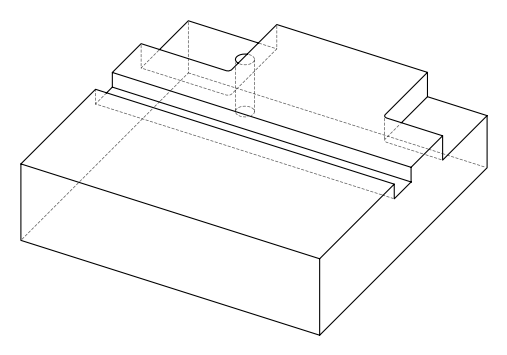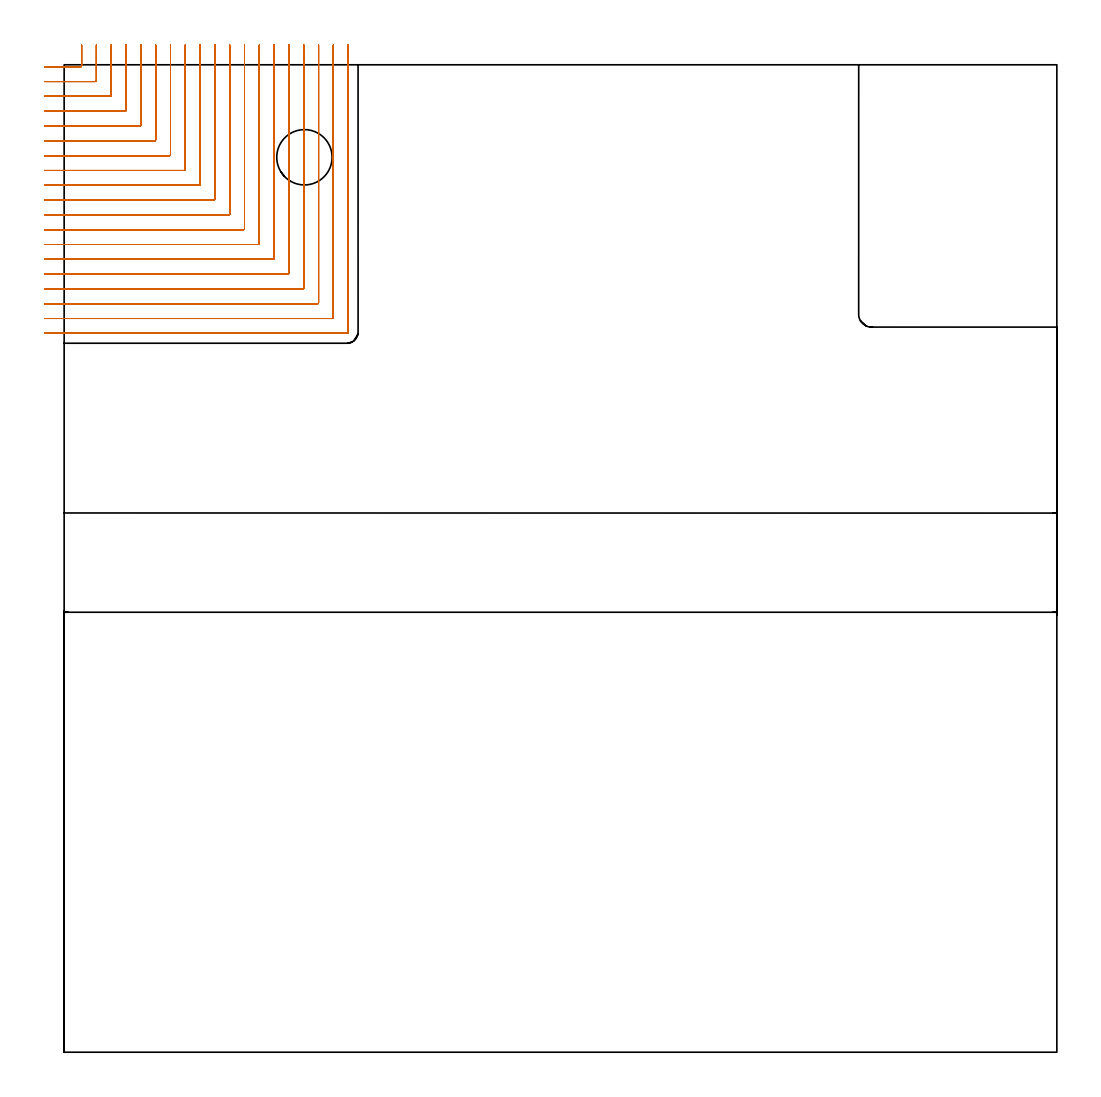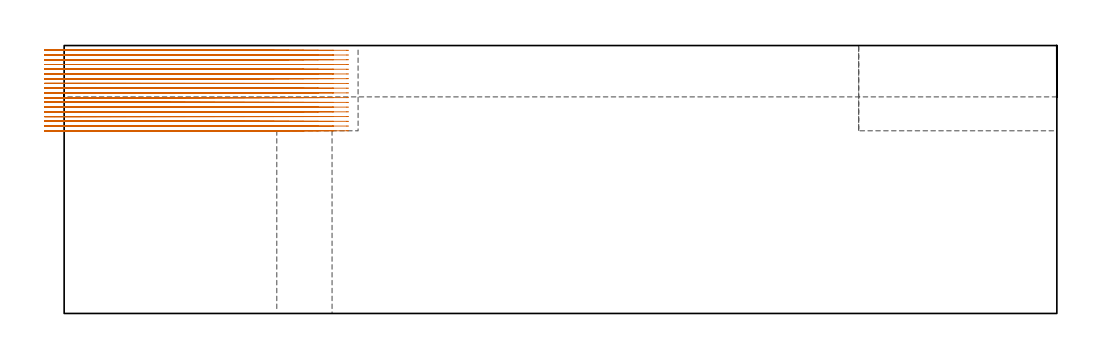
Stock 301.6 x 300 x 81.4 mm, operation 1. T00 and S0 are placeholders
(PLAN: 6 operations, 4 tool changes, 130.5 min)
(1 MILL_CORNER_NOTCH_RECTANGULAR | CORNER_NOTCH_RECTANGULAR | NXT0201_008 | Follow Part, ap 1.5, ae 75% | 75.7 min | 195608 mm3)
(2 MILL_CORNER_NOTCH_RECTANGULAR_1 | CORNER_NOTCH_RECTANGULAR_1 | NXT0201_008 | Follow Part, ap 1.5, ae 75% | 49.79 min | 124191 mm3)
(3 MILL_RECTANGULAR_SLOT | SLOT_RECTANGULAR | UGT0201_018 | Follow Part, ap 7.5, ae 75% | 4.42 min | 141630 mm3)
(4 SPOT_DRILL | STEP1HOLE | NXT0321_9005460120000 | 0.04 min | 10 mm3)
(5 DRILL_THROUGH_HOLE_INTO_CENTER | STEP1HOLE | NXT0301_077 | 0.25 min | 4875 mm3)
(6 DRILL_TO_ENLARGE_THROUGH_HOLE | STEP1HOLE | UGT0301_291 | 0.26 min | 7406 mm3)
(TOOL NXT0201_008 | ENDMILL 6mm [2P460-0600-NA 1630] | D6 FL26 Z6)
(TOOL UGT0201_018 | End mill 30 mm | D30 FL50 Z4)
(TOOL NXT0321_9005460120000 | NC Spot Drill, 142deg, 12mm, Carbide, Uncoated | D12 PA142 FL30 Z2)
(TOOL NXT0301_077 | Carbide Drill 10.6mm [860.1-1060-053A1-MM 2214] | D10.6 PA140 FL71 Z2)
(TOOL UGT0301_291 | Twist Drill 16.8 mm | D16.8 PA118 FL125 Z2)
(OP 1 MILL_CORNER_NOTCH_RECTANGULAR)
G17 G21 G94 G90
T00 M6
G54
G17 G0 G90 X-6. Y299.4 S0 M3
G43 Z91.4 H1
Z79.961
G94 G1 X-3. F250.
X5.005 F500.
G3 X5.3 Y299.695 R0.3
G1 Y303.
Y306. F250.
G0 Z91.4
X-6. Y294.9
Z79.961
G1 X-3.
X9.505 F500.
G3 X9.8 Y295.195 R0.3
G1 Y303.
Y306. F250.
G0 Z91.4
X-6. Y290.4
Z79.961
G1 X-3.
X14.005 F500.
G3 X14.3 Y290.695 R0.3
G1 Y303.
Y306. F250.
G0 Z91.4
X-6. Y285.9
Z79.961
G1 X-3.
X18.505 F500.
G3 X18.8 Y286.195 R0.3
G1 Y303.
Y306. F250.
G0 Z91.4
X-6. Y281.4
Z79.961
G1 X-3.
X23.004 F500.
G3 X23.3 Y281.696 R0.3
G1 Y303.
Y306. F250.
G0 Z91.4
X-6. Y276.9
Z79.961
G1 X-3.
X27.504 F500.
G3 X27.8 Y277.196 R0.3
G1 Y303.
Y306. F250.
G0 Z91.4
X-6. Y272.4
Z79.961
G1 X-3.
X32.004 F500.
G3 X32.3 Y272.696 R0.3
G1 Y303.
Y306. F250.
G0 Z91.4
X-6. Y267.9
Z79.961
G1 X-3.
X36.504 F500.
G3 X36.8 Y268.196 R0.3
G1 Y303.
Y306. F250.
G0 Z91.4
X-6. Y263.4
Z79.961
G1 X-3.
X41.004 F500.
G3 X41.3 Y263.696 R0.3
G1 Y303.
Y306. F250.
G0 Z91.4
X-6. Y258.9
Z79.961
G1 X-3.
X45.503 F500.
G3 X45.8 Y259.197 R0.3
G1 Y303.
Y306. F250.
G0 Z91.4
X-6. Y254.4
Z79.961
G1 X-3.
X50.003 F500.
G3 X50.3 Y254.697 R0.3
G1 Y303.
Y306. F250.
G0 Z91.4
X-6. Y249.9
Z79.961
G1 X-3.
X54.503 F500.
G3 X54.8 Y250.197 R0.3
G1 Y303.
Y306. F250.
G0 Z91.4
X-6. Y245.4
Z79.961
G1 X-3.
X59.003 F500.
G3 X59.3 Y245.697 R0.3
G1 Y303.
Y306. F250.
G0 Z91.4
X-6. Y240.9
Z79.961
G1 X-3.
X63.503 F500.
G3 X63.8 Y241.197 R0.3
G1 Y303.
Y306. F250.
G0 Z91.4
X-6. Y236.4
Z79.961
G1 X-3.
X68.003 F500.
G3 X68.3 Y236.697 R0.3
G1 Y303.
Y306. F250.
G0 Z91.4
X-6. Y231.9
Z79.961
G1 X-3.
X72.503 F500.
G3 X72.8 Y232.197 R0.3
G1 Y303.
Y306. F250.
G0 Z91.4
X-6. Y227.4
Z79.961
G1 X-3.
X77.002 F500.
G3 X77.3 Y227.698 R0.3
G1 Y303.
Y306. F250.
G0 Z91.4
X-6. Y222.9
Z79.961
G1 X-3.
X81.502 F500.
G3 X81.8 Y223.198 R0.3
G1 Y303.
Y306. F250.
G0 Z91.4
X-6. Y218.4
Z79.961
G1 X-3.
X85.9 F500.
G3 X86.3 Y218.8 R0.4
G1 Y303.
Y306. F250.
G0 Z91.4
X-6. Y299.4
Z78.522
G1 X-3.
X5.005 F500.
G3 X5.3 Y299.695 R0.3
G1 Y303.
Y306. F250.
G0 Z91.4
X-6. Y294.9
Z78.522
G1 X-3.
X9.505 F500.
G3 X9.8 Y295.195 R0.3
G1 Y303.
Y306. F250.
G0 Z91.4
X-6. Y290.4
Z78.522
G1 X-3.
X14.005 F500.
G3 X14.3 Y290.695 R0.3
G1 Y303.
Y306. F250.
G0 Z91.4
X-6. Y285.9
Z78.522
G1 X-3.
X18.504 F500.
G3 X18.8 Y286.196 R0.3
G1 Y303.
Y306. F250.
G0 Z91.4
X-6. Y281.4
Z78.522
G1 X-3.
X23.004 F500.
G3 X23.3 Y281.696 R0.3
G1 Y303.
Y306. F250.
G0 Z91.4
X-6. Y276.9
Z78.522
G1 X-3.
X27.504 F500.
G3 X27.8 Y277.196 R0.3
G1 Y303.
Y306. F250.
G0 Z91.4
X-6. Y272.4
Z78.522
G1 X-3.
X32.004 F500.
G3 X32.3 Y272.696 R0.3
G1 Y303.
Y306. F250.
G0 Z91.4
X-6. Y267.9
Z78.522
G1 X-3.
X36.504 F500.
G3 X36.8 Y268.196 R0.3
G1 Y303.
Y306. F250.
G0 Z91.4
X-6. Y263.4
Z78.522
G1 X-3.
X41.004 F500.
G3 X41.3 Y263.696 R0.3
G1 Y303.
Y306. F250.
G0 Z91.4
X-6. Y258.9
Z78.522
G1 X-3.
X45.503 F500.
G3 X45.8 Y259.197 R0.3
G1 Y303.
Y306. F250.
G0 Z91.4
X-6. Y254.4
Z78.522
G1 X-3.
X50.003 F500.
G3 X50.3 Y254.697 R0.3
G1 Y303.
Y306. F250.
G0 Z91.4
X-6. Y249.9
Z78.522
G1 X-3.
X54.503 F500.
G3 X54.8 Y250.197 R0.3
G1 Y303.
Y306. F250.
G0 Z91.4
X-6. Y245.4
Z78.522
G1 X-3.
X59.003 F500.
G3 X59.3 Y245.697 R0.3
G1 Y303.
Y306. F250.
G0 Z91.4
X-6. Y240.9
Z78.522
G1 X-3.
X63.503 F500.
G3 X63.8 Y241.197 R0.3
G1 Y303.
Y306. F250.
G0 Z91.4
X-6. Y236.4
Z78.522
G1 X-3.
X68.003 F500.
G3 X68.3 Y236.697 R0.3
G1 Y303.
Y306. F250.
G0 Z91.4
X-6. Y231.9
Z78.522
G1 X-3.
X72.502 F500.
G3 X72.8 Y232.198 R0.3
G1 Y303.
Y306. F250.
G0 Z91.4
X-6. Y227.4
Z78.522
G1 X-3.
X77.002 F500.
G3 X77.3 Y227.698 R0.3
G1 Y303.
Y306. F250.
G0 Z91.4
X-6. Y222.9
Z78.522
G1 X-3.
X81.502 F500.
G3 X81.8 Y223.198 R0.3
G1 Y303.
Y306. F250.
G0 Z91.4
X-6. Y218.4
Z78.522
G1 X-3.
X85.9 F500.
G3 X86.3 Y218.8 R0.4
G1 Y303.
Y306. F250.
G0 Z91.4
X-6. Y299.4
Z77.083
G1 X-3.
X5.005 F500.
G3 X5.3 Y299.695 R0.3
G1 Y303.
Y306. F250.
G0 Z91.4
X-6. Y294.9
Z77.083
G1 X-3.
X9.505 F500.
G3 X9.8 Y295.195 R0.3
G1 Y303.
Y306. F250.
G0 Z91.4
X-6. Y290.4
Z77.083
G1 X-3.
X14.005 F500.
G3 X14.3 Y290.695 R0.3
G1 Y303.
Y306. F250.
G0 Z91.4
X-6. Y285.9
Z77.083
G1 X-3.
X18.504 F500.
G3 X18.8 Y286.196 R0.3
G1 Y303.
Y306. F250.
G0 Z91.4
X-6. Y281.4
Z77.083
G1 X-3.
X23.004 F500.
G3 X23.3 Y281.696 R0.3
G1 Y303.
Y306. F250.
G0 Z91.4
X-6. Y276.9
Z77.083
G1 X-3.
X27.504 F500.
G3 X27.8 Y277.196 R0.3
G1 Y303.
Y306. F250.
G0 Z91.4
X-6. Y272.4
Z77.083
G1 X-3.
X32.004 F500.
G3 X32.3 Y272.696 R0.3
G1 Y303.
Y306. F250.
G0 Z91.4
X-6. Y267.9
Z77.083
G1 X-3.
X36.504 F500.
G3 X36.8 Y268.196 R0.3
G1 Y303.
Y306. F250.
G0 Z91.4
X-6. Y263.4
Z77.083
G1 X-3.
X41.004 F500.
G3 X41.3 Y263.696 R0.3
G1 Y303.
Y306. F250.
G0 Z91.4
X-6. Y258.9
Z77.083
G1 X-3.
X45.503 F500.
G3 X45.8 Y259.197 R0.3
G1 Y303.
Y306. F250.
G0 Z91.4
X-6. Y254.4
Z77.083
G1 X-3.
X50.003 F500.
G3 X50.3 Y254.697 R0.3
G1 Y303.
Y306. F250.
G0 Z91.4
X-6. Y249.9
Z77.083
G1 X-3.
X54.503 F500.
G3 X54.8 Y250.197 R0.3
G1 Y303.
Y306. F250.
G0 Z91.4
X-6. Y245.4
Z77.083
G1 X-3.
X59.003 F500.
G3 X59.3 Y245.697 R0.3
G1 Y303.
Y306. F250.
G0 Z91.4
X-6. Y240.9
Z77.083
G1 X-3.
X63.503 F500.
G3 X63.8 Y241.197 R0.3
G1 Y303.
Y306. F250.
G0 Z91.4
X-6. Y236.4
Z77.083
G1 X-3.
X68.003 F500.
G3 X68.3 Y236.697 R0.3
G1 Y303.
Y306. F250.
G0 Z91.4
X-6. Y231.9
Z77.083
G1 X-3.
X72.502 F500.
G3 X72.8 Y232.198 R0.3
G1 Y303.
Y306. F250.
G0 Z91.4
X-6. Y227.4
Z77.083
G1 X-3.
X77.002 F500.
G3 X77.3 Y227.698 R0.3
G1 Y303.
Y306. F250.
G0 Z91.4
X-6. Y222.9
Z77.083
G1 X-3.
X81.502 F500.
G3 X81.8 Y223.198 R0.3
G1 Y303.
Y306. F250.
G0 Z91.4
X-6. Y218.4
Z77.083
G1 X-3.
X85.9 F500.
G3 X86.3 Y218.8 R0.4
G1 Y303.
Y306. F250.
G0 Z91.4
X-6. Y299.4
Z75.644
G1 X-3.
X5.005 F500.
G3 X5.3 Y299.695 R0.3
G1 Y303.
Y306. F250.
G0 Z91.4
X-6. Y294.9
Z75.644
G1 X-3.
X9.505 F500.
G3 X9.8 Y295.195 R0.3
G1 Y303.
Y306. F250.
G0 Z91.4
X-6. Y290.4
Z75.644
G1 X-3.
X14.005 F500.
G3 X14.3 Y290.695 R0.3
G1 Y303.
Y306. F250.
G0 Z91.4
X-6. Y285.9
Z75.644
G1 X-3.
X18.504 F500.
G3 X18.8 Y286.196 R0.3
G1 Y303.
Y306. F250.
G0 Z91.4
X-6. Y281.4
Z75.644
G1 X-3.
X23.004 F500.
G3 X23.3 Y281.696 R0.3
G1 Y303.
Y306. F250.
G0 Z91.4
X-6. Y276.9
Z75.644
G1 X-3.
X27.504 F500.
G3 X27.8 Y277.196 R0.3
G1 Y303.
Y306. F250.
G0 Z91.4
X-6. Y272.4
Z75.644
G1 X-3.
X32.004 F500.
G3 X32.3 Y272.696 R0.3
G1 Y303.
Y306. F250.
G0 Z91.4
X-6. Y267.9
Z75.644
G1 X-3.
X36.504 F500.
G3 X36.8 Y268.196 R0.3
G1 Y303.
Y306. F250.
G0 Z91.4
X-6. Y263.4
Z75.644
G1 X-3.
X41.004 F500.
G3 X41.3 Y263.696 R0.3
G1 Y303.
Y306. F250.
G0 Z91.4
X-6. Y258.9
Z75.644
G1 X-3.
X45.503 F500.
G3 X45.8 Y259.197 R0.3
G1 Y303.
Y306. F250.
G0 Z91.4
X-6. Y254.4
Z75.644
G1 X-3.
X50.003 F500.
G3 X50.3 Y254.697 R0.3
G1 Y303.
Y306. F250.
G0 Z91.4
X-6. Y249.9
Z75.644
G1 X-3.
X54.503 F500.
G3 X54.8 Y250.197 R0.3
G1 Y303.
Y306. F250.
G0 Z91.4
X-6. Y245.4
Z75.644
G1 X-3.
X59.003 F500.
G3 X59.3 Y245.697 R0.3
G1 Y303.
Y306. F250.
G0 Z91.4
X-6. Y240.9
Z75.644
G1 X-3.
X63.503 F500.
G3 X63.8 Y241.197 R0.3
G1 Y303.
Y306. F250.
G0 Z91.4
X-6. Y236.4
Z75.644
G1 X-3.
X68.003 F500.
G3 X68.3 Y236.697 R0.3
G1 Y303.
Y306. F250.
G0 Z91.4
X-6. Y231.9
Z75.644
G1 X-3.
X72.502 F500.
G3 X72.8 Y232.198 R0.3
G1 Y303.
Y306. F250.
G0 Z91.4
X-6. Y227.4
Z75.644
G1 X-3.
X77.002 F500.
G3 X77.3 Y227.698 R0.3
G1 Y303.
Y306. F250.
G0 Z91.4
X-6. Y222.9
Z75.644
G1 X-3.
X81.502 F500.
G3 X81.8 Y223.198 R0.3
G1 Y303.
Y306. F250.
G0 Z91.4
X-6. Y218.4
Z75.644
G1 X-3.
X85.9 F500.
G3 X86.3 Y218.8 R0.4
G1 Y303.
Y306. F250.
G0 Z91.4
X-6. Y299.4
Z74.205
G1 X-3.
X5.005 F500.
G3 X5.3 Y299.695 R0.3
G1 Y303.
Y306. F250.
G0 Z91.4
X-6. Y294.9
Z74.205
G1 X-3.
X9.505 F500.
G3 X9.8 Y295.195 R0.3
G1 Y303.
Y306. F250.
G0 Z91.4
X-6. Y290.4
Z74.205
G1 X-3.
X14.005 F500.
G3 X14.3 Y290.695 R0.3
G1 Y303.
Y306. F250.
G0 Z91.4
X-6. Y285.9
Z74.205
G1 X-3.
X18.504 F500.
G3 X18.8 Y286.196 R0.3
G1 Y303.
Y306. F250.
G0 Z91.4
X-6. Y281.4
Z74.205
G1 X-3.
X23.004 F500.
G3 X23.3 Y281.696 R0.3
G1 Y303.
Y306. F250.
G0 Z91.4
X-6. Y276.9
Z74.205
G1 X-3.
X27.504 F500.
G3 X27.8 Y277.196 R0.3
G1 Y303.
Y306. F250.
G0 Z91.4
X-6. Y272.4
Z74.205
G1 X-3.
X32.004 F500.
G3 X32.3 Y272.696 R0.3
G1 Y303.
Y306. F250.
G0 Z91.4
X-6. Y267.9
Z74.205
G1 X-3.
X36.504 F500.
G3 X36.8 Y268.196 R0.3
G1 Y303.
Y306. F250.
G0 Z91.4
X-6. Y263.4
Z74.205
G1 X-3.
X41.004 F500.
G3 X41.3 Y263.696 R0.3
G1 Y303.
Y306. F250.
G0 Z91.4
X-6. Y258.9
Z74.205
G1 X-3.
X45.503 F500.
G3 X45.8 Y259.197 R0.3
G1 Y303.
Y306. F250.
G0 Z91.4
X-6. Y254.4
Z74.205
G1 X-3.
X50.003 F500.
G3 X50.3 Y254.697 R0.3
G1 Y303.
Y306. F250.
G0 Z91.4
X-6. Y249.9
Z74.205
G1 X-3.
X54.503 F500.
G3 X54.8 Y250.197 R0.3
G1 Y303.
Y306. F250.
G0 Z91.4
X-6. Y245.4
Z74.205
G1 X-3.
X59.003 F500.
G3 X59.3 Y245.697 R0.3
G1 Y303.
Y306. F250.
G0 Z91.4
X-6. Y240.9
Z74.205
G1 X-3.
X63.503 F500.
G3 X63.8 Y241.197 R0.3
G1 Y303.
Y306. F250.
G0 Z91.4
X-6. Y236.4
Z74.205
G1 X-3.
X68.003 F500.
G3 X68.3 Y236.697 R0.3
G1 Y303.
Y306. F250.
G0 Z91.4
X-6. Y231.9
Z74.205
G1 X-3.
X72.502 F500.
G3 X72.8 Y232.198 R0.3
G1 Y303.
Y306. F250.
G0 Z91.4
X-6. Y227.4
Z74.205
G1 X-3.
X77.002 F500.
G3 X77.3 Y227.698 R0.3
G1 Y303.
Y306. F250.
G0 Z91.4
X-6. Y222.9
Z74.205
G1 X-3.
X81.502 F500.
G3 X81.8 Y223.198 R0.3
G1 Y303.
Y306. F250.
G0 Z91.4
X-6. Y218.4
Z74.205
G1 X-3.
X85.9 F500.
G3 X86.3 Y218.8 R0.4
G1 Y303.
Y306. F250.
G0 Z91.4
X-6. Y299.4
Z72.767
G1 X-3.
X5.005 F500.
G3 X5.3 Y299.695 R0.3
G1 Y303.
Y306. F250.
G0 Z91.4
X-6. Y294.9
Z72.767
G1 X-3.
X9.505 F500.
G3 X9.8 Y295.195 R0.3
G1 Y303.
Y306. F250.
G0 Z91.4
X-6. Y290.4
Z72.767
G1 X-3.
X14.005 F500.
G3 X14.3 Y290.695 R0.3
G1 Y303.
Y306. F250.
G0 Z91.4
X-6. Y285.9
Z72.767
G1 X-3.
X18.504 F500.
G3 X18.8 Y286.196 R0.3
G1 Y303.
Y306. F250.
G0 Z91.4
X-6. Y281.4
Z72.767
G1 X-3.
X23.004 F500.
G3 X23.3 Y281.696 R0.3
G1 Y303.
Y306. F250.
G0 Z91.4
X-6. Y276.9
Z72.767
G1 X-3.
X27.504 F500.
G3 X27.8 Y277.196 R0.3
G1 Y303.
Y306. F250.
G0 Z91.4
X-6. Y272.4
Z72.767
G1 X-3.
X32.004 F500.
G3 X32.3 Y272.696 R0.3
G1 Y303.
Y306. F250.
G0 Z91.4
X-6. Y267.9
Z72.767
G1 X-3.
X36.504 F500.
G3 X36.8 Y268.196 R0.3
G1 Y303.
Y306. F250.
G0 Z91.4
X-6. Y263.4
Z72.767
G1 X-3.
X41.004 F500.
G3 X41.3 Y263.696 R0.3
G1 Y303.
Y306. F250.
G0 Z91.4
X-6. Y258.9
Z72.767
G1 X-3.
X45.503 F500.
G3 X45.8 Y259.197 R0.3
G1 Y303.
Y306. F250.
G0 Z91.4
X-6. Y254.4
Z72.767
G1 X-3.
X50.003 F500.
G3 X50.3 Y254.697 R0.3
G1 Y303.
Y306. F250.
G0 Z91.4
X-6. Y249.9
Z72.767
G1 X-3.
X54.503 F500.
G3 X54.8 Y250.197 R0.3
G1 Y303.
Y306. F250.
G0 Z91.4
X-6. Y245.4
Z72.767
G1 X-3.
X59.003 F500.
G3 X59.3 Y245.697 R0.3
G1 Y303.
Y306. F250.
G0 Z91.4
X-6. Y240.9
Z72.767
G1 X-3.
X63.503 F500.
G3 X63.8 Y241.197 R0.3
G1 Y303.
Y306. F250.
G0 Z91.4
X-6. Y236.4
Z72.767
G1 X-3.
X68.003 F500.
G3 X68.3 Y236.697 R0.3
G1 Y303.
Y306. F250.
G0 Z91.4
X-6. Y231.9
Z72.767
G1 X-3.
X72.502 F500.
G3 X72.8 Y232.198 R0.3
G1 Y303.
Y306. F250.
G0 Z91.4
X-6. Y227.4
Z72.767
G1 X-3.
X77.002 F500.
G3 X77.3 Y227.698 R0.3
G1 Y303.
Y306. F250.
G0 Z91.4
X-6. Y222.9
Z72.767
G1 X-3.
X81.502 F500.
G3 X81.8 Y223.198 R0.3
G1 Y303.
Y306. F250.
G0 Z91.4
X-6. Y218.4
Z72.767
G1 X-3.
X85.9 F500.
G3 X86.3 Y218.8 R0.4
G1 Y303.
Y306. F250.
G0 Z91.4
X-6. Y299.4
Z71.328
G1 X-3.
X5.005 F500.
G3 X5.3 Y299.695 R0.3
G1 Y303.
Y306. F250.
G0 Z91.4
X-6. Y294.9
Z71.328
G1 X-3.
X9.505 F500.
G3 X9.8 Y295.195 R0.3
G1 Y303.
Y306. F250.
G0 Z91.4
X-6. Y290.4
Z71.328
G1 X-3.
X14.005 F500.
G3 X14.3 Y290.695 R0.3
G1 Y303.
Y306. F250.
G0 Z91.4
X-6. Y285.9
Z71.328
G1 X-3.
X18.504 F500.
G3 X18.8 Y286.196 R0.3
G1 Y303.
Y306. F250.
G0 Z91.4
X-6. Y281.4
Z71.328
G1 X-3.
X23.004 F500.
G3 X23.3 Y281.696 R0.3
G1 Y303.
Y306. F250.
G0 Z91.4
X-6. Y276.9
Z71.328
G1 X-3.
X27.504 F500.
G3 X27.8 Y277.196 R0.3
G1 Y303.
Y306. F250.
G0 Z91.4
X-6. Y272.4
Z71.328
G1 X-3.
X32.004 F500.
G3 X32.3 Y272.696 R0.3
G1 Y303.
Y306. F250.
G0 Z91.4
X-6. Y267.9
Z71.328
G1 X-3.
X36.504 F500.
G3 X36.8 Y268.196 R0.3
G1 Y303.
Y306. F250.
G0 Z91.4
X-6. Y263.4
Z71.328
G1 X-3.
X41.004 F500.
G3 X41.3 Y263.696 R0.3
G1 Y303.
Y306. F250.
G0 Z91.4
X-6. Y258.9
Z71.328
G1 X-3.
X45.503 F500.
G3 X45.8 Y259.197 R0.3
G1 Y303.
Y306. F250.
G0 Z91.4
X-6. Y254.4
Z71.328
G1 X-3.
X50.003 F500.
G3 X50.3 Y254.697 R0.3
G1 Y303.
Y306. F250.
G0 Z91.4
X-6. Y249.9
Z71.328
G1 X-3.
X54.503 F500.
G3 X54.8 Y250.197 R0.3
G1 Y303.
Y306. F250.
G0 Z91.4
X-6. Y245.4
Z71.328
G1 X-3.
X59.003 F500.
G3 X59.3 Y245.697 R0.3
G1 Y303.
Y306. F250.
G0 Z91.4
X-6. Y240.9
Z71.328
G1 X-3.
X63.503 F500.
G3 X63.8 Y241.197 R0.3
G1 Y303.
Y306. F250.
G0 Z91.4
X-6. Y236.4
Z71.328
G1 X-3.
X68.003 F500.
G3 X68.3 Y236.697 R0.3
G1 Y303.
Y306. F250.
G0 Z91.4
X-6. Y231.9
Z71.328
G1 X-3.
X72.502 F500.
G3 X72.8 Y232.198 R0.3
G1 Y303.
Y306. F250.
G0 Z91.4
X-6. Y227.4
Z71.328
G1 X-3.
X77.002 F500.
G3 X77.3 Y227.698 R0.3
G1 Y303.
Y306. F250.
G0 Z91.4
X-6. Y222.9
Z71.328
G1 X-3.
X81.502 F500.
G3 X81.8 Y223.198 R0.3
G1 Y303.
Y306. F250.
G0 Z91.4
X-6. Y218.4
Z71.328
G1 X-3.
X85.9 F500.
G3 X86.3 Y218.8 R0.4
G1 Y303.
Y306. F250.
G0 Z91.4
X-6. Y299.4
Z69.889
G1 X-3.
X5.005 F500.
G3 X5.3 Y299.695 R0.3
G1 Y303.
Y306. F250.
G0 Z91.4
X-6. Y294.9
Z69.889
G1 X-3.
X9.505 F500.
G3 X9.8 Y295.195 R0.3
G1 Y303.
Y306. F250.
G0 Z91.4
X-6. Y290.4
Z69.889
G1 X-3.
X14.005 F500.
G3 X14.3 Y290.695 R0.3
G1 Y303.
Y306. F250.
G0 Z91.4
X-6. Y285.9
Z69.889
G1 X-3.
X18.504 F500.
G3 X18.8 Y286.196 R0.3
G1 Y303.
Y306. F250.
G0 Z91.4
X-6. Y281.4
Z69.889
G1 X-3.
X23.004 F500.
G3 X23.3 Y281.696 R0.3
G1 Y303.
Y306. F250.
G0 Z91.4
X-6. Y276.9
Z69.889
G1 X-3.
X27.504 F500.
G3 X27.8 Y277.196 R0.3
G1 Y303.
Y306. F250.
G0 Z91.4
X-6. Y272.4
Z69.889
G1 X-3.
X32.004 F500.
G3 X32.3 Y272.696 R0.3
G1 Y303.
Y306. F250.
G0 Z91.4
X-6. Y267.9
Z69.889
G1 X-3.
X36.504 F500.
G3 X36.8 Y268.196 R0.3
G1 Y303.
Y306. F250.
G0 Z91.4
X-6. Y263.4
Z69.889
G1 X-3.
X41.004 F500.
G3 X41.3 Y263.696 R0.3
G1 Y303.
Y306. F250.
G0 Z91.4
X-6. Y258.9
Z69.889
G1 X-3.
X45.503 F500.
G3 X45.8 Y259.197 R0.3
G1 Y303.
Y306. F250.
G0 Z91.4
X-6. Y254.4
Z69.889
G1 X-3.
X50.003 F500.
G3 X50.3 Y254.697 R0.3
G1 Y303.
Y306. F250.
G0 Z91.4
X-6. Y249.9
Z69.889
G1 X-3.
X54.503 F500.
G3 X54.8 Y250.197 R0.3
G1 Y303.
Y306. F250.
G0 Z91.4
X-6. Y245.4
Z69.889
G1 X-3.
X59.003 F500.
G3 X59.3 Y245.697 R0.3
G1 Y303.
Y306. F250.
G0 Z91.4
X-6. Y240.9
Z69.889
G1 X-3.
X63.503 F500.
G3 X63.8 Y241.197 R0.3
G1 Y303.
Y306. F250.
G0 Z91.4
X-6. Y236.4
Z69.889
G1 X-3.
X68.003 F500.
G3 X68.3 Y236.697 R0.3
G1 Y303.
Y306. F250.
G0 Z91.4
X-6. Y231.9
Z69.889
G1 X-3.
X72.502 F500.
G3 X72.8 Y232.198 R0.3
G1 Y303.
Y306. F250.
G0 Z91.4
X-6. Y227.4
Z69.889
G1 X-3.
X77.002 F500.
G3 X77.3 Y227.698 R0.3
G1 Y303.
Y306. F250.
G0 Z91.4
X-6. Y222.9
Z69.889
G1 X-3.
X81.502 F500.
G3 X81.8 Y223.198 R0.3
G1 Y303.
Y306. F250.
G0 Z91.4
X-6. Y218.4
Z69.889
G1 X-3.
X85.9 F500.
G3 X86.3 Y218.8 R0.4
G1 Y303.
Y306. F250.
G0 Z91.4
X-6. Y299.4
Z68.45
G1 X-3.
X5.005 F500.
G3 X5.3 Y299.695 R0.3
G1 Y303.
Y306. F250.
G0 Z91.4
X-6. Y294.9
Z68.45
G1 X-3.
X9.505 F500.
G3 X9.8 Y295.195 R0.3
G1 Y303.
Y306. F250.
G0 Z91.4
X-6. Y290.4
Z68.45
G1 X-3.
X14.005 F500.
G3 X14.3 Y290.695 R0.3
G1 Y303.
Y306. F250.
G0 Z91.4
X-6. Y285.9
Z68.45
G1 X-3.
X18.504 F500.
G3 X18.8 Y286.196 R0.3
G1 Y303.
Y306. F250.
G0 Z91.4
X-6. Y281.4
Z68.45
G1 X-3.
X23.004 F500.
G3 X23.3 Y281.696 R0.3
G1 Y303.
Y306. F250.
G0 Z91.4
X-6. Y276.9
Z68.45
G1 X-3.
X27.504 F500.
G3 X27.8 Y277.196 R0.3
G1 Y303.
Y306. F250.
G0 Z91.4
X-6. Y272.4
Z68.45
G1 X-3.
X32.004 F500.
G3 X32.3 Y272.696 R0.3
G1 Y303.
Y306. F250.
G0 Z91.4
X-6. Y267.9
Z68.45
G1 X-3.
X36.504 F500.
G3 X36.8 Y268.196 R0.3
G1 Y303.
Y306. F250.
G0 Z91.4
X-6. Y263.4
Z68.45
G1 X-3.
X41.004 F500.
G3 X41.3 Y263.696 R0.3
G1 Y303.
Y306. F250.
G0 Z91.4
X-6. Y258.9
Z68.45
G1 X-3.
X45.503 F500.
G3 X45.8 Y259.197 R0.3
G1 Y303.
Y306. F250.
G0 Z91.4
X-6. Y254.4
Z68.45
G1 X-3.
X50.003 F500.
G3 X50.3 Y254.697 R0.3
G1 Y303.
Y306. F250.
G0 Z91.4
X-6. Y249.9
Z68.45
G1 X-3.
X54.503 F500.
G3 X54.8 Y250.197 R0.3
G1 Y303.
Y306. F250.
G0 Z91.4
X-6. Y245.4
Z68.45
G1 X-3.
X59.003 F500.
G3 X59.3 Y245.697 R0.3
G1 Y303.
Y306. F250.
G0 Z91.4
X-6. Y240.9
Z68.45
G1 X-3.
X63.503 F500.
G3 X63.8 Y241.197 R0.3
G1 Y303.
Y306. F250.
G0 Z91.4
X-6. Y236.4
Z68.45
G1 X-3.
X68.003 F500.
G3 X68.3 Y236.697 R0.3
G1 Y303.
Y306. F250.
G0 Z91.4
X-6. Y231.9
Z68.45
G1 X-3.
X72.502 F500.
G3 X72.8 Y232.198 R0.3
G1 Y303.
Y306. F250.
G0 Z91.4
X-6. Y227.4
Z68.45
G1 X-3.
X77.002 F500.
G3 X77.3 Y227.698 R0.3
G1 Y303.
Y306. F250.
G0 Z91.4
X-6. Y222.9
Z68.45
G1 X-3.
X81.502 F500.
G3 X81.8 Y223.198 R0.3
G1 Y303.
Y306. F250.
G0 Z91.4
X-6. Y218.4
Z68.45
G1 X-3.
X85.9 F500.
G3 X86.3 Y218.8 R0.4
G1 Y303.
Y306. F250.
G0 Z91.4
X-6. Y299.4
Z67.011
G1 X-3.
X5.005 F500.
G3 X5.3 Y299.695 R0.3
G1 Y303.
Y306. F250.
G0 Z91.4
X-6. Y294.9
Z67.011
G1 X-3.
X9.505 F500.
G3 X9.8 Y295.195 R0.3
G1 Y303.
Y306. F250.
G0 Z91.4
X-6. Y290.4
Z67.011
G1 X-3.
X14.005 F500.
G3 X14.3 Y290.695 R0.3
G1 Y303.
Y306. F250.
G0 Z91.4
X-6. Y285.9
Z67.011
G1 X-3.
X18.504 F500.
G3 X18.8 Y286.196 R0.3
G1 Y303.
Y306. F250.
G0 Z91.4
X-6. Y281.4
Z67.011
G1 X-3.
X23.004 F500.
G3 X23.3 Y281.696 R0.3
G1 Y303.
Y306. F250.
G0 Z91.4
X-6. Y276.9
Z67.011
G1 X-3.
X27.504 F500.
G3 X27.8 Y277.196 R0.3
G1 Y303.
Y306. F250.
G0 Z91.4
X-6. Y272.4
Z67.011
G1 X-3.
X32.004 F500.
G3 X32.3 Y272.696 R0.3
G1 Y303.
Y306. F250.
G0 Z91.4
X-6. Y267.9
Z67.011
G1 X-3.
X36.504 F500.
G3 X36.8 Y268.196 R0.3
G1 Y303.
Y306. F250.
G0 Z91.4
X-6. Y263.4
Z67.011
G1 X-3.
X41.004 F500.
G3 X41.3 Y263.696 R0.3
G1 Y303.
Y306. F250.
G0 Z91.4
X-6. Y258.9
Z67.011
G1 X-3.
X45.503 F500.
G3 X45.8 Y259.197 R0.3
G1 Y303.
Y306. F250.
G0 Z91.4
X-6. Y254.4
Z67.011
G1 X-3.
X50.003 F500.
G3 X50.3 Y254.697 R0.3
G1 Y303.
Y306. F250.
G0 Z91.4
X-6. Y249.9
Z67.011
G1 X-3.
X54.503 F500.
G3 X54.8 Y250.197 R0.3
G1 Y303.
Y306. F250.
G0 Z91.4
X-6. Y245.4
Z67.011
G1 X-3.
X59.003 F500.
G3 X59.3 Y245.697 R0.3
G1 Y303.
Y306. F250.
G0 Z91.4
X-6. Y240.9
Z67.011
G1 X-3.
X63.503 F500.
G3 X63.8 Y241.197 R0.3
G1 Y303.
Y306. F250.
G0 Z91.4
X-6. Y236.4
Z67.011
G1 X-3.
X68.003 F500.
G3 X68.3 Y236.697 R0.3
G1 Y303.
Y306. F250.
G0 Z91.4
X-6. Y231.9
Z67.011
G1 X-3.
X72.502 F500.
G3 X72.8 Y232.198 R0.3
G1 Y303.
Y306. F250.
G0 Z91.4
X-6. Y227.4
Z67.011
G1 X-3.
X77.002 F500.
G3 X77.3 Y227.698 R0.3
G1 Y303.
Y306. F250.
G0 Z91.4
X-6. Y222.9
Z67.011
G1 X-3.
X81.502 F500.
G3 X81.8 Y223.198 R0.3
G1 Y303.
Y306. F250.
G0 Z91.4
X-6. Y218.4
Z67.011
G1 X-3.
X85.9 F500.
G3 X86.3 Y218.8 R0.4
G1 Y303.
Y306. F250.
G0 Z91.4
X-6. Y299.4
Z65.572
G1 X-3.
X5.005 F500.
G3 X5.3 Y299.695 R0.3
G1 Y303.
Y306. F250.
G0 Z91.4
X-6. Y294.9
Z65.572
G1 X-3.
X9.505 F500.
G3 X9.8 Y295.195 R0.3
G1 Y303.
Y306. F250.
G0 Z91.4
X-6. Y290.4
Z65.572
G1 X-3.
X14.005 F500.
G3 X14.3 Y290.695 R0.3
G1 Y303.
Y306. F250.
G0 Z91.4
X-6. Y285.9
Z65.572
G1 X-3.
X18.504 F500.
G3 X18.8 Y286.196 R0.3
G1 Y303.
Y306. F250.
G0 Z91.4
X-6. Y281.4
Z65.572
G1 X-3.
X23.004 F500.
G3 X23.3 Y281.696 R0.3
G1 Y303.
Y306. F250.
G0 Z91.4
X-6. Y276.9
Z65.572
G1 X-3.
X27.504 F500.
G3 X27.8 Y277.196 R0.3
G1 Y303.
Y306. F250.
G0 Z91.4
X-6. Y272.4
Z65.572
G1 X-3.
X32.004 F500.
G3 X32.3 Y272.696 R0.3
G1 Y303.
Y306. F250.
G0 Z91.4
X-6. Y267.9
Z65.572
G1 X-3.
X36.504 F500.
G3 X36.8 Y268.196 R0.3
G1 Y303.
Y306. F250.
G0 Z91.4
X-6. Y263.4
Z65.572
G1 X-3.
X41.004 F500.
G3 X41.3 Y263.696 R0.3
G1 Y303.
Y306. F250.
G0 Z91.4
X-6. Y258.9
Z65.572
G1 X-3.
X45.503 F500.
G3 X45.8 Y259.197 R0.3
G1 Y303.
Y306. F250.
G0 Z91.4
X-6. Y254.4
Z65.572
G1 X-3.
X50.003 F500.
G3 X50.3 Y254.697 R0.3
G1 Y303.
Y306. F250.
G0 Z91.4
X-6. Y249.9
Z65.572
G1 X-3.
X54.503 F500.
G3 X54.8 Y250.197 R0.3
G1 Y303.
Y306. F250.
G0 Z91.4
X-6. Y245.4
Z65.572
G1 X-3.
X59.003 F500.
G3 X59.3 Y245.697 R0.3
G1 Y303.
Y306. F250.
G0 Z91.4
X-6. Y240.9
Z65.572
G1 X-3.
X63.503 F500.
G3 X63.8 Y241.197 R0.3
G1 Y303.
Y306. F250.
G0 Z91.4
X-6. Y236.4
Z65.572
G1 X-3.
X68.003 F500.
G3 X68.3 Y236.697 R0.3
G1 Y303.
Y306. F250.
G0 Z91.4
X-6. Y231.9
Z65.572
G1 X-3.
X72.502 F500.
G3 X72.8 Y232.198 R0.3
G1 Y303.
Y306. F250.
G0 Z91.4
X-6. Y227.4
Z65.572
G1 X-3.
X77.002 F500.
G3 X77.3 Y227.698 R0.3
G1 Y303.
Y306. F250.
G0 Z91.4
X-6. Y222.9
Z65.572
G1 X-3.
X81.502 F500.
G3 X81.8 Y223.198 R0.3
G1 Y303.
Y306. F250.
G0 Z91.4
X-6. Y218.4
Z65.572
G1 X-3.
X85.9 F500.
G3 X86.3 Y218.8 R0.4
G1 Y303.
Y306. F250.
G0 Z91.4
X-6. Y299.4
Z64.133
G1 X-3.
X5.005 F500.
G3 X5.3 Y299.695 R0.3
G1 Y303.
Y306. F250.
G0 Z91.4
X-6. Y294.9
Z64.133
G1 X-3.
X9.505 F500.
G3 X9.8 Y295.195 R0.3
G1 Y303.
Y306. F250.
G0 Z91.4
X-6. Y290.4
Z64.133
G1 X-3.
X14.005 F500.
G3 X14.3 Y290.695 R0.3
G1 Y303.
Y306. F250.
G0 Z91.4
X-6. Y285.9
Z64.133
G1 X-3.
X18.504 F500.
G3 X18.8 Y286.196 R0.3
G1 Y303.
Y306. F250.
G0 Z91.4
X-6. Y281.4
Z64.133
G1 X-3.
X23.004 F500.
G3 X23.3 Y281.696 R0.3
G1 Y303.
Y306. F250.
G0 Z91.4
X-6. Y276.9
Z64.133
G1 X-3.
X27.504 F500.
G3 X27.8 Y277.196 R0.3
G1 Y303.
Y306. F250.
G0 Z91.4
X-6. Y272.4
Z64.133
G1 X-3.
X32.004 F500.
G3 X32.3 Y272.696 R0.3
G1 Y303.
Y306. F250.
G0 Z91.4
X-6. Y267.9
Z64.133
G1 X-3.
X36.504 F500.
G3 X36.8 Y268.196 R0.3
G1 Y303.
Y306. F250.
G0 Z91.4
X-6. Y263.4
Z64.133
G1 X-3.
X41.004 F500.
G3 X41.3 Y263.696 R0.3
G1 Y303.
Y306. F250.
G0 Z91.4
X-6. Y258.9
Z64.133
G1 X-3.
X45.503 F500.
G3 X45.8 Y259.197 R0.3
G1 Y303.
Y306. F250.
G0 Z91.4
X-6. Y254.4
Z64.133
G1 X-3.
X50.003 F500.
G3 X50.3 Y254.697 R0.3
G1 Y303.
Y306. F250.
G0 Z91.4
X-6. Y249.9
Z64.133
G1 X-3.
X54.503 F500.
G3 X54.8 Y250.197 R0.3
G1 Y303.
Y306. F250.
G0 Z91.4
X-6. Y245.4
Z64.133
G1 X-3.
X59.003 F500.
G3 X59.3 Y245.697 R0.3
G1 Y303.
Y306. F250.
G0 Z91.4
X-6. Y240.9
Z64.133
G1 X-3.
X63.503 F500.
G3 X63.8 Y241.197 R0.3
G1 Y303.
Y306. F250.
G0 Z91.4
X-6. Y236.4
Z64.133
G1 X-3.
X68.003 F500.
G3 X68.3 Y236.697 R0.3
G1 Y303.
Y306. F250.
G0 Z91.4
X-6. Y231.9
Z64.133
G1 X-3.
X72.502 F500.
G3 X72.8 Y232.198 R0.3
G1 Y303.
Y306. F250.
G0 Z91.4
X-6. Y227.4
Z64.133
G1 X-3.
X77.002 F500.
G3 X77.3 Y227.698 R0.3
G1 Y303.
Y306. F250.
G0 Z91.4
X-6. Y222.9
Z64.133
G1 X-3.
X81.502 F500.
G3 X81.8 Y223.198 R0.3
G1 Y303.
Y306. F250.
G0 Z91.4
X-6. Y218.4
Z64.133
G1 X-3.
X85.9 F500.
G3 X86.3 Y218.8 R0.4
G1 Y303.
Y306. F250.
G0 Z91.4
X-6. Y299.4
Z62.694
G1 X-3.
X5.005 F500.
G3 X5.3 Y299.695 R0.3
G1 Y303.
Y306. F250.
G0 Z91.4
X-6. Y294.9
Z62.694
G1 X-3.
X9.505 F500.
G3 X9.8 Y295.195 R0.3
G1 Y303.
Y306. F250.
G0 Z91.4
X-6. Y290.4
Z62.694
G1 X-3.
X14.005 F500.
G3 X14.3 Y290.695 R0.3
G1 Y303.
Y306. F250.
G0 Z91.4
X-6. Y285.9
Z62.694
G1 X-3.
X18.504 F500.
G3 X18.8 Y286.196 R0.3
G1 Y303.
Y306. F250.
G0 Z91.4
X-6. Y281.4
Z62.694
G1 X-3.
X23.004 F500.
G3 X23.3 Y281.696 R0.3
G1 Y303.
Y306. F250.
G0 Z91.4
X-6. Y276.9
Z62.694
G1 X-3.
X27.504 F500.
G3 X27.8 Y277.196 R0.3
G1 Y303.
Y306. F250.
G0 Z91.4
X-6. Y272.4
Z62.694
G1 X-3.
X32.004 F500.
G3 X32.3 Y272.696 R0.3
G1 Y303.
Y306. F250.
G0 Z91.4
X-6. Y267.9
Z62.694
G1 X-3.
X36.504 F500.
G3 X36.8 Y268.196 R0.3
G1 Y303.
Y306. F250.
G0 Z91.4
X-6. Y263.4
Z62.694
G1 X-3.
X41.004 F500.
G3 X41.3 Y263.696 R0.3
G1 Y303.
Y306. F250.
G0 Z91.4
X-6. Y258.9
Z62.694
G1 X-3.
X45.503 F500.
G3 X45.8 Y259.197 R0.3
G1 Y303.
Y306. F250.
G0 Z91.4
X-6. Y254.4
Z62.694
G1 X-3.
X50.003 F500.
G3 X50.3 Y254.697 R0.3
G1 Y303.
Y306. F250.
G0 Z91.4
X-6. Y249.9
Z62.694
G1 X-3.
X54.503 F500.
G3 X54.8 Y250.197 R0.3
G1 Y303.
Y306. F250.
G0 Z91.4
X-6. Y245.4
Z62.694
G1 X-3.
X59.003 F500.
G3 X59.3 Y245.697 R0.3
G1 Y303.
Y306. F250.
G0 Z91.4
X-6. Y240.9
Z62.694
G1 X-3.
X63.503 F500.
G3 X63.8 Y241.197 R0.3
G1 Y303.
Y306. F250.
G0 Z91.4
X-6. Y236.4
Z62.694
G1 X-3.
X68.003 F500.
G3 X68.3 Y236.697 R0.3
G1 Y303.
Y306. F250.
G0 Z91.4
X-6. Y231.9
Z62.694
G1 X-3.
X72.502 F500.
G3 X72.8 Y232.198 R0.3
G1 Y303.
Y306. F250.
G0 Z91.4
X-6. Y227.4
Z62.694
G1 X-3.
X77.002 F500.
G3 X77.3 Y227.698 R0.3
G1 Y303.
Y306. F250.
G0 Z91.4
X-6. Y222.9
Z62.694
G1 X-3.
X81.502 F500.
G3 X81.8 Y223.198 R0.3
G1 Y303.
Y306. F250.
G0 Z91.4
X-6. Y218.4
Z62.694
G1 X-3.
X85.9 F500.
G3 X86.3 Y218.8 R0.4
G1 Y303.
Y306. F250.
G0 Z91.4
X-6. Y299.4
Z61.256
G1 X-3.
X5.005 F500.
G3 X5.3 Y299.695 R0.3
G1 Y303.
Y306. F250.
G0 Z91.4
X-6. Y294.9
Z61.256
G1 X-3.
X9.505 F500.
G3 X9.8 Y295.195 R0.3
G1 Y303.
Y306. F250.
G0 Z91.4
X-6. Y290.4
Z61.256
G1 X-3.
X14.005 F500.
G3 X14.3 Y290.695 R0.3
G1 Y303.
Y306. F250.
G0 Z91.4
X-6. Y285.9
Z61.256
G1 X-3.
X18.504 F500.
G3 X18.8 Y286.196 R0.3
G1 Y303.
Y306. F250.
G0 Z91.4
X-6. Y281.4
Z61.256
G1 X-3.
X23.004 F500.
G3 X23.3 Y281.696 R0.3
G1 Y303.
Y306. F250.
G0 Z91.4
X-6. Y276.9
Z61.256
G1 X-3.
X27.504 F500.
G3 X27.8 Y277.196 R0.3
G1 Y303.
Y306. F250.
G0 Z91.4
X-6. Y272.4
Z61.256
G1 X-3.
X32.004 F500.
G3 X32.3 Y272.696 R0.3
G1 Y303.
Y306. F250.
G0 Z91.4
X-6. Y267.9
Z61.256
G1 X-3.
X36.504 F500.
G3 X36.8 Y268.196 R0.3
G1 Y303.
Y306. F250.
G0 Z91.4
X-6. Y263.4
Z61.256
G1 X-3.
X41.004 F500.
G3 X41.3 Y263.696 R0.3
G1 Y303.
Y306. F250.
G0 Z91.4
X-6. Y258.9
Z61.256
G1 X-3.
X45.503 F500.
G3 X45.8 Y259.197 R0.3
G1 Y303.
Y306. F250.
G0 Z91.4
X-6. Y254.4
Z61.256
G1 X-3.
X50.003 F500.
G3 X50.3 Y254.697 R0.3
G1 Y303.
Y306. F250.
G0 Z91.4
X-6. Y249.9
Z61.256
G1 X-3.
X54.503 F500.
G3 X54.8 Y250.197 R0.3
G1 Y303.
Y306. F250.
G0 Z91.4
X-6. Y245.4
Z61.256
G1 X-3.
X59.003 F500.
G3 X59.3 Y245.697 R0.3
G1 Y303.
Y306. F250.
G0 Z91.4
X-6. Y240.9
Z61.256
G1 X-3.
X63.503 F500.
G3 X63.8 Y241.197 R0.3
G1 Y303.
Y306. F250.
G0 Z91.4
X-6. Y236.4
Z61.256
G1 X-3.
X68.003 F500.
G3 X68.3 Y236.697 R0.3
G1 Y303.
Y306. F250.
G0 Z91.4
X-6. Y231.9
Z61.256
G1 X-3.
X72.502 F500.
G3 X72.8 Y232.198 R0.3
G1 Y303.
Y306. F250.
G0 Z91.4
X-6. Y227.4
Z61.256
G1 X-3.
X77.002 F500.
G3 X77.3 Y227.698 R0.3
G1 Y303.
Y306. F250.
G0 Z91.4
X-6. Y222.9
Z61.256
G1 X-3.
X81.502 F500.
G3 X81.8 Y223.198 R0.3
G1 Y303.
Y306. F250.
G0 Z91.4
X-6. Y218.4
Z61.256
G1 X-3.
X85.9 F500.
G3 X86.3 Y218.8 R0.4
G1 Y303.
Y306. F250.
G0 Z91.4
X-6. Y299.4
Z59.817
G1 X-3.
X5.005 F500.
G3 X5.3 Y299.695 R0.3
G1 Y303.
Y306. F250.
G0 Z91.4
X-6. Y294.9
Z59.817
G1 X-3.
X9.505 F500.
G3 X9.8 Y295.195 R0.3
G1 Y303.
Y306. F250.
G0 Z91.4
X-6. Y290.4
Z59.817
G1 X-3.
X14.005 F500.
G3 X14.3 Y290.695 R0.3
G1 Y303.
Y306. F250.
G0 Z91.4
X-6. Y285.9
Z59.817
G1 X-3.
X18.504 F500.
G3 X18.8 Y286.196 R0.3
G1 Y303.
Y306. F250.
G0 Z91.4
X-6. Y281.4
Z59.817
G1 X-3.
X23.004 F500.
G3 X23.3 Y281.696 R0.3
G1 Y303.
Y306. F250.
G0 Z91.4
X-6. Y276.9
Z59.817
G1 X-3.
X27.504 F500.
G3 X27.8 Y277.196 R0.3
G1 Y303.
Y306. F250.
G0 Z91.4
X-6. Y272.4
Z59.817
G1 X-3.
X32.004 F500.
G3 X32.3 Y272.696 R0.3
G1 Y303.
Y306. F250.
G0 Z91.4
X-6. Y267.9
Z59.817
G1 X-3.
X36.504 F500.
G3 X36.8 Y268.196 R0.3
G1 Y303.
Y306. F250.
G0 Z91.4
X-6. Y263.4
Z59.817
G1 X-3.
X41.004 F500.
G3 X41.3 Y263.696 R0.3
G1 Y303.
Y306. F250.
G0 Z91.4
X-6. Y258.9
Z59.817
G1 X-3.
X45.503 F500.
G3 X45.8 Y259.197 R0.3
G1 Y303.
Y306. F250.
G0 Z91.4
X-6. Y254.4
Z59.817
G1 X-3.
X50.003 F500.
G3 X50.3 Y254.697 R0.3
G1 Y303.
Y306. F250.
G0 Z91.4
X-6. Y249.9
Z59.817
G1 X-3.
X54.503 F500.
G3 X54.8 Y250.197 R0.3
G1 Y303.
Y306. F250.
G0 Z91.4
X-6. Y245.4
Z59.817
G1 X-3.
X59.003 F500.
G3 X59.3 Y245.697 R0.3
G1 Y303.
Y306. F250.
G0 Z91.4
X-6. Y240.9
Z59.817
G1 X-3.
X63.503 F500.
G3 X63.8 Y241.197 R0.3
G1 Y303.
Y306. F250.
G0 Z91.4
X-6. Y236.4
Z59.817
G1 X-3.
X68.003 F500.
G3 X68.3 Y236.697 R0.3
G1 Y303.
Y306. F250.
G0 Z91.4
X-6. Y231.9
Z59.817
G1 X-3.
X72.502 F500.
G3 X72.8 Y232.198 R0.3
G1 Y303.
Y306. F250.
G0 Z91.4
X-6. Y227.4
Z59.817
G1 X-3.
X77.002 F500.
G3 X77.3 Y227.698 R0.3
G1 Y303.
Y306. F250.
G0 Z91.4
X-6. Y222.9
Z59.817
G1 X-3.
X81.502 F500.
G3 X81.8 Y223.198 R0.3
G1 Y303.
Y306. F250.
G0 Z91.4
X-6. Y218.4
Z59.817
G1 X-3.
X85.9 F500.
G3 X86.3 Y218.8 R0.4
G1 Y303.
Y306. F250.
G0 Z91.4
X-6. Y299.4
Z58.378
G1 X-3.
X5.005 F500.
G3 X5.3 Y299.695 R0.3
G1 Y303.
Y306. F250.
G0 Z91.4
X-6. Y294.9
Z58.378
G1 X-3.
X9.505 F500.
G3 X9.8 Y295.195 R0.3
G1 Y303.
Y306. F250.
G0 Z91.4
X-6. Y290.4
Z58.378
G1 X-3.
X14.005 F500.
G3 X14.3 Y290.695 R0.3
G1 Y303.
Y306. F250.
G0 Z91.4
X-6. Y285.9
Z58.378
G1 X-3.
X18.504 F500.
G3 X18.8 Y286.196 R0.3
G1 Y303.
Y306. F250.
G0 Z91.4
X-6. Y281.4
Z58.378
G1 X-3.
X23.004 F500.
G3 X23.3 Y281.696 R0.3
G1 Y303.
Y306. F250.
G0 Z91.4
X-6. Y276.9
Z58.378
G1 X-3.
X27.504 F500.
G3 X27.8 Y277.196 R0.3
G1 Y303.
Y306. F250.
G0 Z91.4
X-6. Y272.4
Z58.378
G1 X-3.
X32.004 F500.
G3 X32.3 Y272.696 R0.3
G1 Y303.
Y306. F250.
G0 Z91.4
X-6. Y267.9
Z58.378
G1 X-3.
X36.504 F500.
G3 X36.8 Y268.196 R0.3
G1 Y303.
Y306. F250.
G0 Z91.4
X-6. Y263.4
Z58.378
G1 X-3.
X41.004 F500.
G3 X41.3 Y263.696 R0.3
G1 Y303.
Y306. F250.
G0 Z91.4
X-6. Y258.9
Z58.378
G1 X-3.
X45.503 F500.
G3 X45.8 Y259.197 R0.3
G1 Y303.
Y306. F250.
G0 Z91.4
X-6. Y254.4
Z58.378
G1 X-3.
X50.003 F500.
G3 X50.3 Y254.697 R0.3
G1 Y303.
Y306. F250.
G0 Z91.4
X-6. Y249.9
Z58.378
G1 X-3.
X54.503 F500.
G3 X54.8 Y250.197 R0.3
G1 Y303.
Y306. F250.
G0 Z91.4
X-6. Y245.4
Z58.378
G1 X-3.
X59.003 F500.
G3 X59.3 Y245.697 R0.3
G1 Y303.
Y306. F250.
G0 Z91.4
X-6. Y240.9
Z58.378
G1 X-3.
X63.503 F500.
G3 X63.8 Y241.197 R0.3
G1 Y303.
Y306. F250.
G0 Z91.4
X-6. Y236.4
Z58.378
G1 X-3.
X68.003 F500.
G3 X68.3 Y236.697 R0.3
G1 Y303.
Y306. F250.
G0 Z91.4
X-6. Y231.9
Z58.378
G1 X-3.
X72.502 F500.
G3 X72.8 Y232.198 R0.3
G1 Y303.
Y306. F250.
G0 Z91.4
X-6. Y227.4
Z58.378
G1 X-3.
X77.002 F500.
G3 X77.3 Y227.698 R0.3
G1 Y303.
Y306. F250.
G0 Z91.4
X-6. Y222.9
Z58.378
G1 X-3.
X81.502 F500.
G3 X81.8 Y223.198 R0.3
G1 Y303.
Y306. F250.
G0 Z91.4
X-6. Y218.4
Z58.378
G1 X-3.
X85.9 F500.
G3 X86.3 Y218.8 R0.4
G1 Y303.
Y306. F250.
G0 Z91.4
X-6. Y299.4
Z56.939
G1 X-3.
X5.005 F500.
G3 X5.3 Y299.695 R0.3
G1 Y303.
Y306. F250.
G0 Z91.4
X-6. Y294.9
Z56.939
G1 X-3.
X9.505 F500.
G3 X9.8 Y295.195 R0.3
G1 Y303.
Y306. F250.
G0 Z91.4
X-6. Y290.4
Z56.939
G1 X-3.
X14.005 F500.
G3 X14.3 Y290.695 R0.3
G1 Y303.
Y306. F250.
G0 Z91.4
X-6. Y285.9
Z56.939
G1 X-3.
X18.504 F500.
G3 X18.8 Y286.196 R0.3
G1 Y303.
Y306. F250.
G0 Z91.4
X-6. Y281.4
Z56.939
G1 X-3.
X23.004 F500.
G3 X23.3 Y281.696 R0.3
G1 Y303.
Y306. F250.
G0 Z91.4
X-6. Y276.9
Z56.939
G1 X-3.
X27.504 F500.
G3 X27.8 Y277.196 R0.3
G1 Y303.
Y306. F250.
G0 Z91.4
X-6. Y272.4
Z56.939
G1 X-3.
X32.004 F500.
G3 X32.3 Y272.696 R0.3
G1 Y303.
Y306. F250.
G0 Z91.4
X-6. Y267.9
Z56.939
G1 X-3.
X36.504 F500.
G3 X36.8 Y268.196 R0.3
G1 Y303.
Y306. F250.
G0 Z91.4
X-6. Y263.4
Z56.939
G1 X-3.
X41.004 F500.
G3 X41.3 Y263.696 R0.3
G1 Y303.
Y306. F250.
G0 Z91.4
X-6. Y258.9
Z56.939
G1 X-3.
X45.503 F500.
G3 X45.8 Y259.197 R0.3
G1 Y303.
Y306. F250.
G0 Z91.4
X-6. Y254.4
Z56.939
G1 X-3.
X50.003 F500.
G3 X50.3 Y254.697 R0.3
G1 Y303.
Y306. F250.
G0 Z91.4
X-6. Y249.9
Z56.939
G1 X-3.
X54.503 F500.
G3 X54.8 Y250.197 R0.3
G1 Y303.
Y306. F250.
G0 Z91.4
X-6. Y245.4
Z56.939
G1 X-3.
X59.003 F500.
G3 X59.3 Y245.697 R0.3
G1 Y303.
Y306. F250.
G0 Z91.4
X-6. Y240.9
Z56.939
G1 X-3.
X63.503 F500.
G3 X63.8 Y241.197 R0.3
G1 Y303.
Y306. F250.
G0 Z91.4
X-6. Y236.4
Z56.939
G1 X-3.
X68.003 F500.
G3 X68.3 Y236.697 R0.3
G1 Y303.
Y306. F250.
G0 Z91.4
X-6. Y231.9
Z56.939
G1 X-3.
X72.502 F500.
G3 X72.8 Y232.198 R0.3
G1 Y303.
Y306. F250.
G0 Z91.4
X-6. Y227.4
Z56.939
G1 X-3.
X77.002 F500.
G3 X77.3 Y227.698 R0.3
G1 Y303.
Y306. F250.
G0 Z91.4
X-6. Y222.9
Z56.939
G1 X-3.
X81.502 F500.
G3 X81.8 Y223.198 R0.3
G1 Y303.
Y306. F250.
G0 Z91.4
X-6. Y218.4
Z56.939
G1 X-3.
X85.9 F500.
G3 X86.3 Y218.8 R0.4
G1 Y303.
Y306. F250.
G0 Z91.4
X-6. Y299.4
Z55.5
G1 X-3.
X5.005 F500.
G3 X5.3 Y299.695 R0.3
G1 Y303.
Y306. F250.
G0 Z91.4
X-6. Y294.9
Z55.5
G1 X-3.
X9.505 F500.
G3 X9.8 Y295.195 R0.3
G1 Y303.
Y306. F250.
G0 Z91.4
X-6. Y290.4
Z55.5
G1 X-3.
X14.005 F500.
G3 X14.3 Y290.695 R0.3
G1 Y303.
Y306. F250.
G0 Z91.4
X-6. Y285.9
Z55.5
G1 X-3.
X18.504 F500.
G3 X18.8 Y286.196 R0.3
G1 Y303.
Y306. F250.
G0 Z91.4
X-6. Y281.4
Z55.5
G1 X-3.
X23.004 F500.
G3 X23.3 Y281.696 R0.3
G1 Y303.
Y306. F250.
G0 Z91.4
X-6. Y276.9
Z55.5
G1 X-3.
X27.504 F500.
G3 X27.8 Y277.196 R0.3
G1 Y303.
Y306. F250.
G0 Z91.4
X-6. Y272.4
Z55.5
G1 X-3.
X32.004 F500.
G3 X32.3 Y272.696 R0.3
G1 Y303.
Y306. F250.
G0 Z91.4
X-6. Y267.9
Z55.5
G1 X-3.
X36.504 F500.
G3 X36.8 Y268.196 R0.3
G1 Y303.
Y306. F250.
G0 Z91.4
X-6. Y263.4
Z55.5
G1 X-3.
X41.004 F500.
G3 X41.3 Y263.696 R0.3
G1 Y303.
Y306. F250.
G0 Z91.4
X-6. Y258.9
Z55.5
G1 X-3.
X45.503 F500.
G3 X45.8 Y259.197 R0.3
G1 Y303.
Y306. F250.
G0 Z91.4
X-6. Y254.4
Z55.5
G1 X-3.
X50.003 F500.
G3 X50.3 Y254.697 R0.3
G1 Y303.
Y306. F250.
G0 Z91.4
X-6. Y249.9
Z55.5
G1 X-3.
X54.503 F500.
G3 X54.8 Y250.197 R0.3
G1 Y303.
Y306. F250.
G0 Z91.4
X-6. Y245.4
Z55.5
G1 X-3.
X59.003 F500.
G3 X59.3 Y245.697 R0.3
G1 Y303.
Y306. F250.
G0 Z91.4
X-6. Y240.9
Z55.5
G1 X-3.
X63.503 F500.
G3 X63.8 Y241.197 R0.3
G1 Y303.
Y306. F250.
G0 Z91.4
X-6. Y236.4
Z55.5
G1 X-3.
X68.003 F500.
G3 X68.3 Y236.697 R0.3
G1 Y303.
Y306. F250.
G0 Z91.4
X-6. Y231.9
Z55.5
G1 X-3.
X72.502 F500.
G3 X72.8 Y232.198 R0.3
G1 Y303.
Y306. F250.
G0 Z91.4
X-6. Y227.4
Z55.5
G1 X-3.
X77.002 F500.
G3 X77.3 Y227.698 R0.3
G1 Y303.
Y306. F250.
G0 Z91.4
X-6. Y222.9
Z55.5
G1 X-3.
X81.502 F500.
G3 X81.8 Y223.198 R0.3
G1 Y303.
Y306. F250.
G0 Z91.4
X-6. Y218.4
Z55.5
G1 X-3.
X85.9 F500.
G3 X86.3 Y218.8 R0.4
G1 Y303.
Y306. F250.
G0 Z91.4
M5
M2
